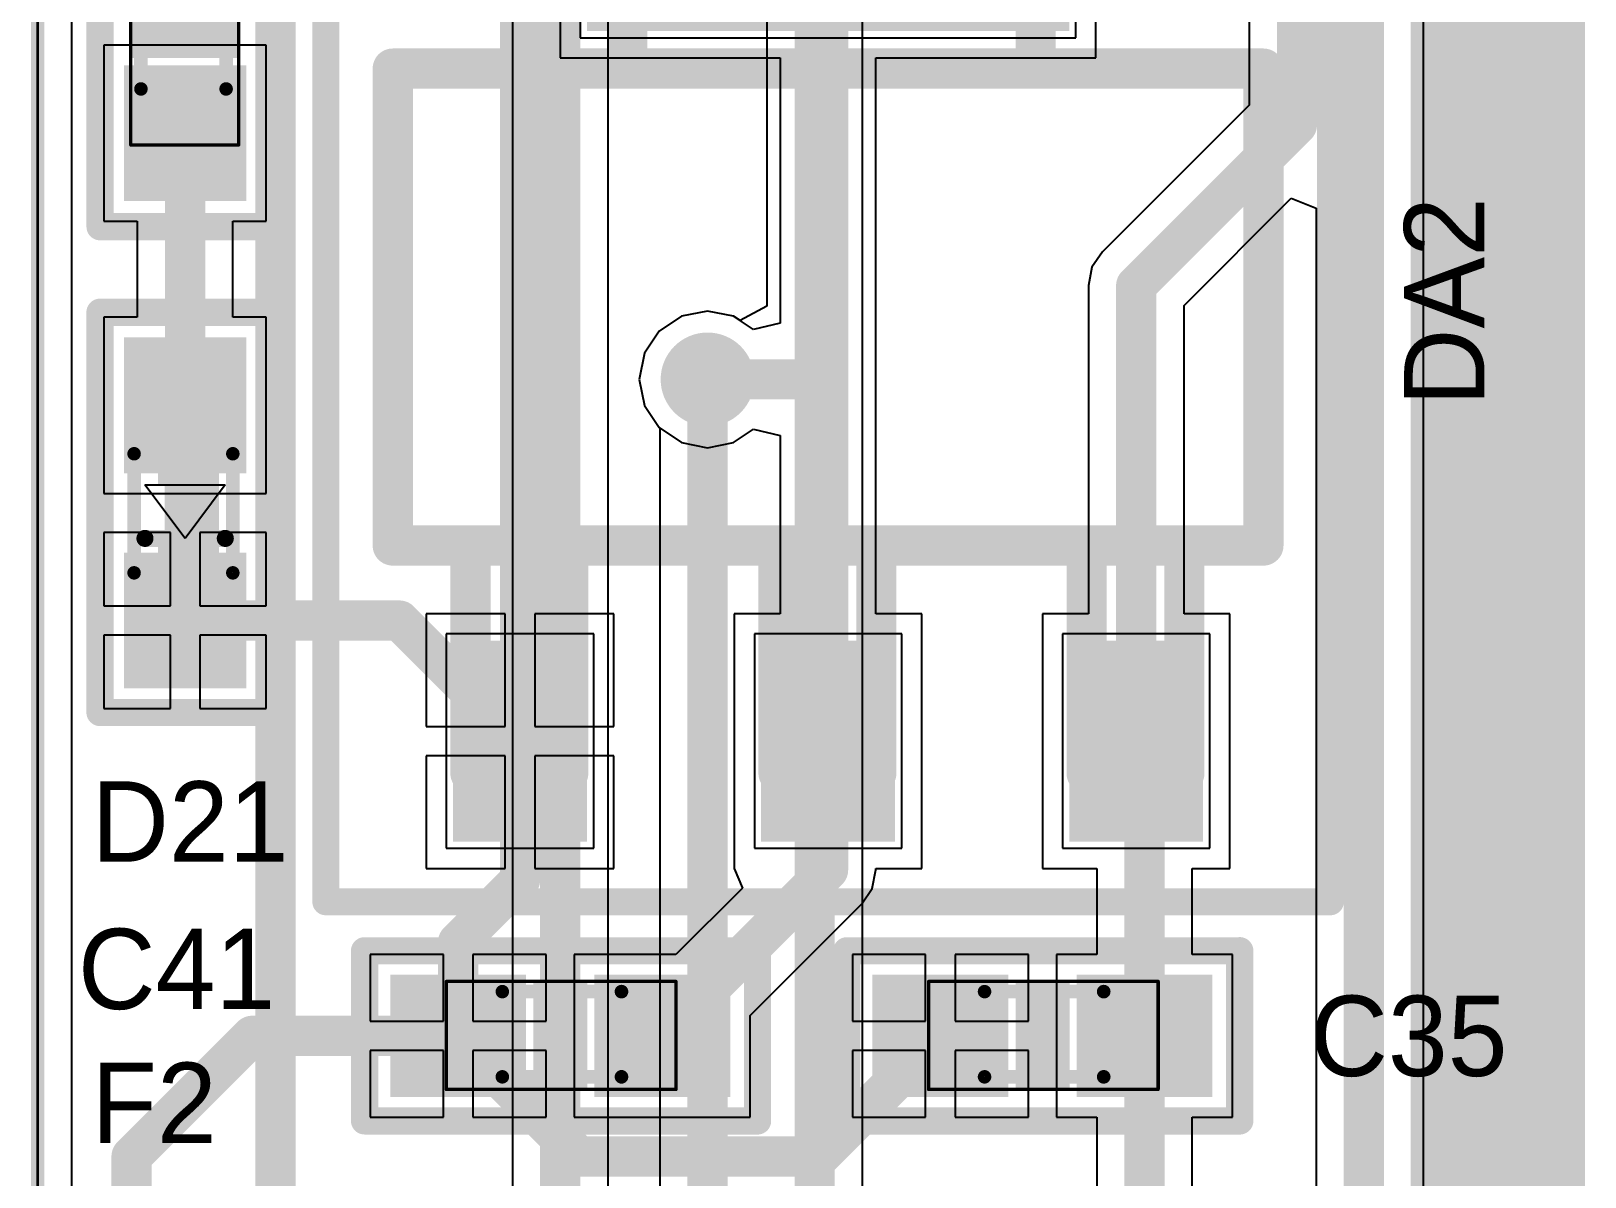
# Model space of a CAD drawing. Header units: millimetres. Extents: x 59 to 152, y 30 to 146.
# Drawn here: x 59.95 to 71.55, y 80.95 to 89.5 of the extents above; entities that cross this region are included whole.
import ezdxf

# ---------------------------------------------------------------- set-up
doc = ezdxf.new("R2010")
doc.units = ezdxf.units.MM
for name, color, linetype in [('BottomLayer', 5, 'Continuous'), ('BottomSolder', 6, 'Continuous'), ('KeepOutLayer', 6, 'Continuous'), ('Mechanical1', 6, 'Continuous'), ('Mechanical16', 56, 'Continuous'), ('Mechanical6', 56, 'Continuous'), ('MultiLayer', 9, 'Continuous'), ('TopLayer', 1, 'Continuous'), ('TopOverlay', 2, 'Continuous'), ('TopPaste', 8, 'Continuous'), ('TopSolder', 216, 'Continuous'), ('ViaHoleLayer', 16, 'Continuous')]:
    doc.layers.add(name, color=color, linetype=linetype)

# ---------------------------------------------------------------- blocks, each defined once
blk = doc.blocks.new('C0603_207')
at = {"layer": 'Mechanical16'}
for points, const_width in [([(-0.85, 0.406), (0.864, 0.406)], 0.0254), ([(-0.85, -0.4), (-0.85, 0.406)], 0.0254), ([(-0.432, 0.33), (0.457, 0.33)], 0.102), ([(0.864, -0.4), (0.864, 0.406)], 0.0254), ([(-0.432, -0.306), (0.457, -0.306)], 0.102), ([(-0.85, -0.4), (0.864, -0.4)], 0.0254)]:
    blk.add_lwpolyline(points, dxfattribs=dict(at, const_width=const_width))
for points, const_width in [([(-0.856, 0.406, 1), (-0.844, 0.406, 1)], 0.0127), ([(-0.856, 0.406, 1), (-0.844, 0.406, 1)], 0.0127), ([(-0.457, 0.33, 1), (-0.407, 0.33, 1)], 0.0508), ([(0.432, 0.33, 1), (0.483, 0.33, 1)], 0.0508), ([(0.857, 0.406, 1), (0.87, 0.406, 1)], 0.0127), ([(0.857, 0.406, 1), (0.87, 0.406, 1)], 0.0127), ([(-0.457, -0.306, 1), (-0.407, -0.306, 1)], 0.0508), ([(0.432, -0.306, 1), (0.483, -0.306, 1)], 0.0508), ([(-0.856, -0.4, 1), (-0.844, -0.4, 1)], 0.0127), ([(-0.856, -0.4, 1), (-0.844, -0.4, 1)], 0.0127), ([(0.857, -0.4, 1), (0.87, -0.4, 1)], 0.0127), ([(0.857, -0.4, 1), (0.87, -0.4, 1)], 0.0127)]:
    blk.add_lwpolyline(points, format="xyb", close=True, dxfattribs=dict(at, const_width=const_width))
for points in [[(-0.838, -0.4), (-0.432, -0.4), (-0.838, 0.406), (-0.432, 0.406)], [(0.432, -0.4), (0.838, -0.4), (0.432, 0.406), (0.838, 0.406)]]:
    blk.add_solid(points, dxfattribs=at)
at = {"layer": 'Mechanical6'}
blk.add_solid([(-0.2, -0.4), (0.203, -0.4), (-0.2, 0.406), (0.203, 0.406)], dxfattribs=at)
at = {"layer": 'TopLayer'}
for points in [[(-1.219, -0.406), (-0.305, -0.406), (-1.219, 0.406), (-0.305, 0.406)], [(0.305, -0.406), (1.219, -0.406), (0.305, 0.406), (1.219, 0.406)]]:
    blk.add_solid(points, dxfattribs=at)
at = {"layer": 'TopOverlay', "const_width": 0.203}
for points in [[(-1.46, 0.635), (1.473, 0.635)], [(-1.46, -0.635), (-1.46, 0.635)], [(1.473, -0.635), (1.473, 0.635)], [(-1.46, -0.635), (1.473, -0.635)]]:
    blk.add_lwpolyline(points, dxfattribs=at)
at = {"layer": 'TopOverlay', "const_width": 0.102}
for points in [[(-1.511, 0.635, 1), (-1.41, 0.635, 1)], [(-1.511, 0.635, 1), (-1.41, 0.635, 1)], [(1.422, 0.635, 1), (1.524, 0.635, 1)], [(1.422, 0.635, 1), (1.524, 0.635, 1)], [(-1.511, -0.635, 1), (-1.41, -0.635, 1)], [(-1.511, -0.635, 1), (-1.41, -0.635, 1)], [(1.422, -0.635, 1), (1.524, -0.635, 1)], [(1.422, -0.635, 1), (1.524, -0.635, 1)]]:
    blk.add_lwpolyline(points, format="xyb", close=True, dxfattribs=at)
at = {"layer": 'TopPaste'}
for points in [[(-1.219, -0.406), (-0.305, -0.406), (-1.219, 0.406), (-0.305, 0.406)], [(0.305, -0.406), (1.219, -0.406), (0.305, 0.406), (1.219, 0.406)]]:
    blk.add_solid(points, dxfattribs=at)
at = {"layer": 'TopSolder'}
for points in [[(-1.269, -0.456), (-0.255, -0.456), (-1.269, 0.456), (-0.255, 0.456)], [(0.255, -0.456), (1.269, -0.456), (0.255, 0.456), (1.269, 0.456)]]:
    blk.add_solid(points, dxfattribs=at)
blk = doc.blocks.new('C0603_213')
at = {"layer": 'Mechanical16'}
for points, const_width in [([(-0.85, 0.406), (0.864, 0.406)], 0.0254), ([(-0.85, -0.4), (-0.85, 0.406)], 0.0254), ([(-0.432, 0.33), (0.457, 0.33)], 0.102), ([(0.864, -0.4), (0.864, 0.406)], 0.0254), ([(-0.432, -0.306), (0.457, -0.306)], 0.102), ([(-0.85, -0.4), (0.864, -0.4)], 0.0254)]:
    blk.add_lwpolyline(points, dxfattribs=dict(at, const_width=const_width))
for points, const_width in [([(-0.856, 0.406, 1), (-0.844, 0.406, 1)], 0.0127), ([(-0.856, 0.406, 1), (-0.844, 0.406, 1)], 0.0127), ([(-0.457, 0.33, 1), (-0.407, 0.33, 1)], 0.0508), ([(0.432, 0.33, 1), (0.483, 0.33, 1)], 0.0508), ([(0.857, 0.406, 1), (0.87, 0.406, 1)], 0.0127), ([(0.857, 0.406, 1), (0.87, 0.406, 1)], 0.0127), ([(-0.457, -0.306, 1), (-0.407, -0.306, 1)], 0.0508), ([(0.432, -0.306, 1), (0.483, -0.306, 1)], 0.0508), ([(-0.856, -0.4, 1), (-0.844, -0.4, 1)], 0.0127), ([(-0.856, -0.4, 1), (-0.844, -0.4, 1)], 0.0127), ([(0.857, -0.4, 1), (0.87, -0.4, 1)], 0.0127), ([(0.857, -0.4, 1), (0.87, -0.4, 1)], 0.0127)]:
    blk.add_lwpolyline(points, format="xyb", close=True, dxfattribs=dict(at, const_width=const_width))
for points in [[(-0.838, -0.4), (-0.432, -0.4), (-0.838, 0.406), (-0.432, 0.406)], [(0.432, -0.4), (0.838, -0.4), (0.432, 0.406), (0.838, 0.406)]]:
    blk.add_solid(points, dxfattribs=at)
at = {"layer": 'Mechanical6'}
blk.add_solid([(-0.2, -0.4), (0.203, -0.4), (-0.2, 0.406), (0.203, 0.406)], dxfattribs=at)
at = {"layer": 'TopLayer'}
for points in [[(-1.219, -0.406), (-0.305, -0.406), (-1.219, 0.406), (-0.305, 0.406)], [(0.305, -0.406), (1.219, -0.406), (0.305, 0.406), (1.219, 0.406)]]:
    blk.add_solid(points, dxfattribs=at)
at = {"layer": 'TopOverlay', "const_width": 0.203}
for points in [[(-1.46, 0.635), (1.473, 0.635)], [(-1.46, -0.635), (-1.46, 0.635)], [(1.473, -0.635), (1.473, 0.635)], [(-1.46, -0.635), (1.473, -0.635)]]:
    blk.add_lwpolyline(points, dxfattribs=at)
at = {"layer": 'TopOverlay', "const_width": 0.102}
for points in [[(-1.511, 0.635, 1), (-1.41, 0.635, 1)], [(-1.511, 0.635, 1), (-1.41, 0.635, 1)], [(1.422, 0.635, 1), (1.524, 0.635, 1)], [(1.422, 0.635, 1), (1.524, 0.635, 1)], [(-1.511, -0.635, 1), (-1.41, -0.635, 1)], [(-1.511, -0.635, 1), (-1.41, -0.635, 1)], [(1.422, -0.635, 1), (1.524, -0.635, 1)], [(1.422, -0.635, 1), (1.524, -0.635, 1)]]:
    blk.add_lwpolyline(points, format="xyb", close=True, dxfattribs=at)
at = {"layer": 'TopPaste'}
for points in [[(-1.219, -0.406), (-0.305, -0.406), (-1.219, 0.406), (-0.305, 0.406)], [(0.305, -0.406), (1.219, -0.406), (0.305, 0.406), (1.219, 0.406)]]:
    blk.add_solid(points, dxfattribs=at)
at = {"layer": 'TopSolder'}
for points in [[(-1.269, -0.456), (-0.255, -0.456), (-1.269, 0.456), (-0.255, 0.456)], [(0.255, -0.456), (1.269, -0.456), (0.255, 0.456), (1.269, 0.456)]]:
    blk.add_solid(points, dxfattribs=at)
blk = doc.blocks.new('CHIP_LED0603_230')
at = {"layer": 'Mechanical16', "const_width": 0.102}
for points in [[(-0.356, 0.457), (-0.356, -0.432)], [(0.381, 0.457), (0.381, -0.432)]]:
    blk.add_lwpolyline(points, dxfattribs=at)
at = {"layer": 'Mechanical16', "const_width": 0.0508}
for points in [[(-0.381, 0.457, 1), (-0.331, 0.457, 1)], [(0.356, 0.457, 1), (0.406, 0.457, 1)], [(-0.381, -0.432, 1), (-0.331, -0.432, 1)], [(0.356, -0.432, 1), (0.406, -0.432, 1)]]:
    blk.add_lwpolyline(points, format="xyb", close=True, dxfattribs=at)
at = {"layer": 'Mechanical16'}
for points in [[(-0.203, 0.203), (0.203, 0.203), (-0.203, 1.067), (0.203, 1.067)], [(-0.203, -1.067), (0.203, -1.067), (-0.203, -0.203), (0.203, -0.203)]]:
    blk.add_solid(points, dxfattribs=at)
at = {"layer": 'Mechanical6'}
blk.add_solid([(-0.254, -0.4), (0.153, -0.4), (-0.254, 0.406), (0.153, 0.406)], dxfattribs=at)
at = {"layer": 'TopLayer'}
for points in [[(0.406, 0.356), (0.406, 1.27), (-0.406, 0.356), (-0.406, 1.27)], [(0.406, -1.251), (0.406, -0.337), (-0.406, -1.251), (-0.406, -0.337)]]:
    blk.add_solid(points, dxfattribs=at)
at = {"layer": 'TopOverlay'}
for p, q in [((-0.3, -0.2), (0, 0.2)), ((0, 0.2), (0.3, -0.2)), ((0.3, -0.2), (-0.3, -0.2))]:
    blk.add_line(p, q, dxfattribs=at)
for points, const_width in [([(0.635, 1.499), (-0.635, 1.499)], 0.203), ([(-0.635, 1.499), (-0.635, -1.488)], 0.203), ([(0.635, 1.499), (0.635, -1.488)], 0.203), ([(0.3, 0.2), (-0.3, 0.2)], 0.127), ([(0.635, -1.488), (-0.635, -1.488)], 0.203)]:
    blk.add_lwpolyline(points, dxfattribs=dict(at, const_width=const_width))
for points, const_width in [([(-0.686, 1.499, 1), (-0.584, 1.499, 1)], 0.102), ([(-0.686, 1.499, 1), (-0.584, 1.499, 1)], 0.102), ([(0.584, 1.499, 1), (0.686, 1.499, 1)], 0.102), ([(0.584, 1.499, 1), (0.686, 1.499, 1)], 0.102), ([(-0.332, 0.2, 1), (-0.268, 0.2, 1)], 0.0635), ([(0.268, 0.2, 1), (0.332, 0.2, 1)], 0.0635), ([(-0.686, -1.488, 1), (-0.584, -1.488, 1)], 0.102), ([(-0.686, -1.488, 1), (-0.584, -1.488, 1)], 0.102), ([(0.584, -1.488, 1), (0.686, -1.488, 1)], 0.102), ([(0.584, -1.488, 1), (0.686, -1.488, 1)], 0.102)]:
    blk.add_lwpolyline(points, format="xyb", close=True, dxfattribs=dict(at, const_width=const_width))
at = {"layer": 'TopPaste'}
for points in [[(0.406, 0.356), (0.406, 1.27), (-0.406, 0.356), (-0.406, 1.27)], [(0.406, -1.251), (0.406, -0.337), (-0.406, -1.251), (-0.406, -0.337)]]:
    blk.add_solid(points, dxfattribs=at)
at = {"layer": 'TopSolder'}
for points in [[(0.456, 0.306), (0.456, 1.32), (-0.456, 0.306), (-0.456, 1.32)], [(0.456, -1.301), (0.456, -0.287), (-0.456, -1.301), (-0.456, -0.287)]]:
    blk.add_solid(points, dxfattribs=at)
blk = doc.blocks.new('SOT223_232')
at = {"layer": 'Mechanical1', "const_width": 0.3}
for points in [[(0.8, 5.02), (0.8, 6.72)], [(0.8, 6.72), (3.85, 6.72)], [(3.85, 5.02), (3.85, 6.72)], [(-0.95, 5.02), (5.55, 5.02)], [(-0.95, 1.46), (-0.95, 5.02)], [(5.55, 1.46), (5.55, 5.02)], [(-0.95, 1.46), (5.55, 1.46)], [(-0.37, -0.24), (-0.37, 1.46)], [(-0.37, 1.46), (0, 1.46)], [(-0.01, 1.46), (0.36, 1.46)], [(0, 1.46), (2.3, 1.46)], [(0.36, -0.24), (0.36, 1.46)], [(1.93, -0.24), (1.93, 1.46)], [(1.93, 1.46), (2.3, 1.46)], [(2.29, 1.46), (2.66, 1.46)], [(2.3, 1.46), (4.6, 1.46)], [(2.66, -0.24), (2.66, 1.46)], [(4.23, -0.24), (4.23, 1.46)], [(4.23, 1.46), (4.6, 1.46)], [(4.59, 1.46), (4.96, 1.46)], [(4.96, -0.24), (4.96, 1.46)], [(-0.37, -0.24), (0.36, -0.24)], [(1.93, -0.24), (2.66, -0.24)], [(4.23, -0.24), (4.96, -0.24)]]:
    blk.add_lwpolyline(points, dxfattribs=at)
at = {"layer": 'Mechanical1', "const_width": 0.15}
for points in [[(0.725, 6.72, 1), (0.875, 6.72, 1)], [(0.725, 6.72, 1), (0.875, 6.72, 1)], [(3.775, 6.72, 1), (3.925, 6.72, 1)], [(3.775, 6.72, 1), (3.925, 6.72, 1)], [(-1.025, 5.02, 1), (-0.875, 5.02, 1)], [(-1.025, 5.02, 1), (-0.875, 5.02, 1)], [(0.725, 5.02, 1), (0.875, 5.02, 1)], [(3.775, 5.02, 1), (3.925, 5.02, 1)], [(5.475, 5.02, 1), (5.625, 5.02, 1)], [(5.475, 5.02, 1), (5.625, 5.02, 1)], [(-1.025, 1.46, 1), (-0.875, 1.46, 1)], [(-1.025, 1.46, 1), (-0.875, 1.46, 1)], [(-0.445, 1.46, 1), (-0.295, 1.46, 1)], [(-0.445, 1.46, 1), (-0.295, 1.46, 1)], [(-0.085, 1.46, 1), (0.065, 1.46, 1)], [(-0.075, 1.46, 1), (0.075, 1.46, 1)], [(-0.075, 1.46, 1), (0.075, 1.46, 1)], [(0.285, 1.46, 1), (0.435, 1.46, 1)], [(0.285, 1.46, 1), (0.435, 1.46, 1)], [(1.855, 1.46, 1), (2.005, 1.46, 1)], [(1.855, 1.46, 1), (2.005, 1.46, 1)], [(2.215, 1.46, 1), (2.365, 1.46, 1)], [(2.225, 1.46, 1), (2.375, 1.46, 1)], [(2.225, 1.46, 1), (2.375, 1.46, 1)], [(2.225, 1.46, 1), (2.375, 1.46, 1)], [(2.585, 1.46, 1), (2.735, 1.46, 1)], [(2.585, 1.46, 1), (2.735, 1.46, 1)], [(4.155, 1.46, 1), (4.305, 1.46, 1)], [(4.155, 1.46, 1), (4.305, 1.46, 1)], [(4.515, 1.46, 1), (4.665, 1.46, 1)], [(4.525, 1.46, 1), (4.675, 1.46, 1)], [(4.525, 1.46, 1), (4.675, 1.46, 1)], [(4.885, 1.46, 1), (5.035, 1.46, 1)], [(4.885, 1.46, 1), (5.035, 1.46, 1)], [(5.475, 1.46, 1), (5.625, 1.46, 1)], [(5.475, 1.46, 1), (5.625, 1.46, 1)], [(-0.445, -0.24, 1), (-0.295, -0.24, 1)], [(-0.445, -0.24, 1), (-0.295, -0.24, 1)], [(0.285, -0.24, 1), (0.435, -0.24, 1)], [(0.285, -0.24, 1), (0.435, -0.24, 1)], [(1.855, -0.24, 1), (2.005, -0.24, 1)], [(1.855, -0.24, 1), (2.005, -0.24, 1)], [(2.585, -0.24, 1), (2.735, -0.24, 1)], [(2.585, -0.24, 1), (2.735, -0.24, 1)], [(4.155, -0.24, 1), (4.305, -0.24, 1)], [(4.155, -0.24, 1), (4.305, -0.24, 1)], [(4.885, -0.24, 1), (5.035, -0.24, 1)], [(4.885, -0.24, 1), (5.035, -0.24, 1)]]:
    blk.add_lwpolyline(points, format="xyb", close=True, dxfattribs=at)
at = {"layer": 'TopLayer'}
for points in [[(4.1, 5.3), (4.1, 7.3), (0.5, 5.3), (0.5, 7.3)], [(-0.5, -0.75), (0.5, -0.75), (-0.5, 0.75), (0.5, 0.75)], [(1.8, -0.75), (2.8, -0.75), (1.8, 0.75), (2.8, 0.75)], [(4.1, -0.75), (5.1, -0.75), (4.1, 0.75), (5.1, 0.75)]]:
    blk.add_solid(points, dxfattribs=at)
at = {"layer": 'TopOverlay', "const_width": 0.2}
for points in [[(-1.45, 7.8), (6.05, 7.8)], [(-1.45, -1.2), (-1.45, 7.8)], [(6.05, -1.2), (6.05, 7.8)], [(-1.45, -1.2), (6.05, -1.2)]]:
    blk.add_lwpolyline(points, dxfattribs=at)
at = {"layer": 'TopOverlay', "const_width": 0.1}
for points in [[(-1.5, 7.8, 1), (-1.4, 7.8, 1)], [(-1.5, 7.8, 1), (-1.4, 7.8, 1)], [(6, 7.8, 1), (6.1, 7.8, 1)], [(6, 7.8, 1), (6.1, 7.8, 1)], [(-1.5, -1.2, 1), (-1.4, -1.2, 1)], [(-1.5, -1.2, 1), (-1.4, -1.2, 1)], [(6, -1.2, 1), (6.1, -1.2, 1)], [(6, -1.2, 1), (6.1, -1.2, 1)]]:
    blk.add_lwpolyline(points, format="xyb", close=True, dxfattribs=at)
at = {"layer": 'TopPaste'}
for points in [[(4.1, 5.3), (4.1, 7.3), (0.5, 5.3), (0.5, 7.3)], [(-0.5, -0.75), (0.5, -0.75), (-0.5, 0.75), (0.5, 0.75)], [(1.8, -0.75), (2.8, -0.75), (1.8, 0.75), (2.8, 0.75)], [(4.1, -0.75), (5.1, -0.75), (4.1, 0.75), (5.1, 0.75)]]:
    blk.add_solid(points, dxfattribs=at)
at = {"layer": 'TopSolder'}
for p, q in [((4.15, 7.35), (0.45, 7.35)), ((0.45, 7.35), (0.45, 5.25)), ((4.15, 5.25), (4.15, 7.35)), ((0.45, 5.25), (4.15, 5.25)), ((-0.55, 0.8), (-0.55, -0.8)), ((0.55, 0.8), (-0.55, 0.8)), ((0.55, -0.8), (0.55, 0.8)), ((1.75, 0.8), (1.75, -0.8)), ((2.85, 0.8), (1.75, 0.8)), ((2.85, -0.8), (2.85, 0.8)), ((4.05, 0.8), (4.05, -0.8)), ((5.15, 0.8), (4.05, 0.8)), ((5.15, -0.8), (5.15, 0.8)), ((-0.55, -0.8), (0.55, -0.8)), ((1.75, -0.8), (2.85, -0.8)), ((4.05, -0.8), (5.15, -0.8))]:
    blk.add_line(p, q, dxfattribs=at)
blk = doc.blocks.new('R0603_294')
at = {"layer": 'Mechanical16'}
for points, const_width in [([(-0.85, 0.406), (-0.85, -0.4)], 0.0254), ([(-0.85, 0.406), (0.864, 0.406)], 0.0254), ([(-0.432, 0.33), (0.457, 0.33)], 0.102), ([(0.864, 0.406), (0.864, -0.4)], 0.0254), ([(-0.432, -0.306), (0.457, -0.306)], 0.102), ([(-0.85, -0.4), (0.864, -0.4)], 0.0254)]:
    blk.add_lwpolyline(points, dxfattribs=dict(at, const_width=const_width))
for points, const_width in [([(-0.856, 0.406, 1), (-0.844, 0.406, 1)], 0.0127), ([(-0.856, 0.406, 1), (-0.844, 0.406, 1)], 0.0127), ([(-0.457, 0.33, 1), (-0.407, 0.33, 1)], 0.0508), ([(0.432, 0.33, 1), (0.483, 0.33, 1)], 0.0508), ([(0.857, 0.406, 1), (0.87, 0.406, 1)], 0.0127), ([(0.857, 0.406, 1), (0.87, 0.406, 1)], 0.0127), ([(-0.457, -0.306, 1), (-0.407, -0.306, 1)], 0.0508), ([(0.432, -0.306, 1), (0.483, -0.306, 1)], 0.0508), ([(-0.856, -0.4, 1), (-0.844, -0.4, 1)], 0.0127), ([(-0.856, -0.4, 1), (-0.844, -0.4, 1)], 0.0127), ([(0.857, -0.4, 1), (0.87, -0.4, 1)], 0.0127), ([(0.857, -0.4, 1), (0.87, -0.4, 1)], 0.0127)]:
    blk.add_lwpolyline(points, format="xyb", close=True, dxfattribs=dict(at, const_width=const_width))
for points in [[(-0.838, -0.4), (-0.431, -0.4), (-0.838, 0.406), (-0.431, 0.406)], [(0.432, -0.4), (0.839, -0.4), (0.432, 0.406), (0.839, 0.406)]]:
    blk.add_solid(points, dxfattribs=at)
at = {"layer": 'Mechanical6'}
blk.add_solid([(-0.2, -0.4), (0.203, -0.4), (-0.2, 0.406), (0.203, 0.406)], dxfattribs=at)
at = {"layer": 'TopLayer'}
for points in [[(-1.219, -0.406), (-0.305, -0.406), (-1.219, 0.406), (-0.305, 0.406)], [(0.305, -0.406), (1.219, -0.406), (0.305, 0.406), (1.219, 0.406)]]:
    blk.add_solid(points, dxfattribs=at)
at = {"layer": 'TopOverlay', "const_width": 0.203}
for points in [[(-1.46, 0.635), (-1.46, -0.635)], [(-1.46, 0.635), (1.473, 0.635)], [(1.473, 0.635), (1.473, -0.635)], [(-1.46, -0.635), (1.473, -0.635)]]:
    blk.add_lwpolyline(points, dxfattribs=at)
at = {"layer": 'TopOverlay', "const_width": 0.102}
for points in [[(-1.511, 0.635, 1), (-1.41, 0.635, 1)], [(-1.511, 0.635, 1), (-1.41, 0.635, 1)], [(1.422, 0.635, 1), (1.524, 0.635, 1)], [(1.422, 0.635, 1), (1.524, 0.635, 1)], [(-1.511, -0.635, 1), (-1.41, -0.635, 1)], [(-1.511, -0.635, 1), (-1.41, -0.635, 1)], [(1.422, -0.635, 1), (1.524, -0.635, 1)], [(1.422, -0.635, 1), (1.524, -0.635, 1)]]:
    blk.add_lwpolyline(points, format="xyb", close=True, dxfattribs=at)
at = {"layer": 'TopPaste'}
for points in [[(-1.219, -0.406), (-0.305, -0.406), (-1.219, 0.406), (-0.305, 0.406)], [(0.305, -0.406), (1.219, -0.406), (0.305, 0.406), (1.219, 0.406)]]:
    blk.add_solid(points, dxfattribs=at)
at = {"layer": 'TopSolder'}
for points in [[(-1.269, -0.456), (-0.255, -0.456), (-1.269, 0.456), (-0.255, 0.456)], [(0.255, -0.456), (1.269, -0.456), (0.255, 0.456), (1.269, 0.456)]]:
    blk.add_solid(points, dxfattribs=at)

msp = doc.modelspace()

# ---------------------------------------------------------------- linework, layer by layer
at = {"layer": 'BottomLayer'}
for p, q in [((60.255, 47.912), (60.255, 132.1)), ((63.543, 114.883), (63.543, 53.163)), ((64.257, 53.163), (64.257, 98.456)), ((66.157, 78.894), (66.157, 97.656)), ((65.443, 97.552), (65.443, 87.446)), ((70.343, 93.752), (70.343, 78.393)), ((64.805, 87.371), (64.64, 87.26)), ((65, 87.41), (64.805, 87.371)), ((65.195, 87.371), (65, 87.41)), ((65.243, 87.339), (65.195, 87.371)), ((65.443, 87.446), (65.243, 87.339)), ((64.64, 87.26), (64.529, 87.095)), ((64.529, 87.095), (64.49, 86.9)), ((64.49, 86.9), (64.529, 86.705)), ((64.529, 86.705), (64.64, 86.54)), ((64.64, 86.54), (64.643, 86.537)), ((64.643, 86.537), (64.643, 65.7))]:
    msp.add_line(p, q, dxfattribs=at)
at = {"layer": 'BottomLayer', "const_width": 0.3}
for points in [[(63.9, 52.8), (63.9, 123)], [(65.8, 73.9), (65.8, 97.7)], [(61.775, 67.675), (61.775, 95.5)], [(71.2, 78.6), (71.2, 94.107)], [(70.7, 78.393), (70.7, 93.9)], [(65, 65.7), (65, 86.9)]]:
    msp.add_lwpolyline(points, dxfattribs=at)
at = {"layer": 'BottomLayer'}
for points, const_width in [([(64.85, 86.9, 1), (65.15, 86.9, 1)], 0.3), ([(64.925, 86.9, 1), (65.075, 86.9, 1)], 0.15)]:
    msp.add_lwpolyline(points, format="xyb", close=True, dxfattribs=dict(at, const_width=const_width))
at = {"layer": 'BottomSolder', "const_width": 0.35}
msp.add_lwpolyline([(64.825, 86.9, 1), (65.175, 86.9, 1)], format="xyb", close=True, dxfattribs=at)
at = {"layer": 'KeepOutLayer', "const_width": 0.1}
msp.add_lwpolyline([(60, 40), (60, 140)], dxfattribs=at)
at = {"layer": 'Mechanical1', "const_width": 0.02}
msp.add_lwpolyline([(60, 40), (60, 140)], dxfattribs=at)
at = {"layer": 'MultiLayer', "const_width": 0.3}
msp.add_lwpolyline([(64.85, 86.9, 1), (65.15, 86.9, 1)], format="xyb", close=True, dxfattribs=at)
at = {"layer": 'TopLayer'}
for p, q in [((60.255, 77.797), (60.255, 97.454)), ((69.043, 92.288), (69.043, 88.948)), ((63.9, 91.7), (63.9, 89.3)), ((67.9, 89.3), (67.9, 91.7)), ((61.706, 89.395), (60.494, 89.395)), ((60.494, 89.395), (60.494, 88.081)), ((61.706, 88.081), (61.706, 89.395)), ((63.9, 89.3), (65.543, 89.3)), ((65.543, 89.3), (65.543, 87.32)), ((66.257, 86.9), (66.257, 89.3)), ((66.257, 89.3), (67.9, 89.3)), ((69.043, 88.948), (67.948, 87.852)), ((68.557, 87.452), (69.358, 88.254)), ((69.358, 88.254), (69.543, 88.177)), ((69.543, 88.177), (69.543, 77.997)), ((60.494, 88.081), (60.743, 88.081)), ((60.743, 88.081), (60.743, 87.364)), ((61.457, 87.364), (61.457, 88.081)), ((61.457, 88.081), (61.706, 88.081)), ((67.948, 87.852), (67.87, 87.737)), ((67.87, 87.737), (67.843, 87.6)), ((67.843, 87.6), (67.843, 85.15)), ((60.743, 87.364), (60.494, 87.364)), ((60.494, 87.364), (60.494, 86.049)), ((61.706, 87.364), (61.457, 87.364)), ((61.706, 86.049), (61.706, 87.364)), ((64.805, 87.371), (64.64, 87.26)), ((65, 87.41), (64.805, 87.371)), ((65.195, 87.371), (65, 87.41)), ((65.343, 87.272), (65.195, 87.371)), ((68.557, 85.15), (68.557, 87.452)), ((64.64, 87.26), (64.529, 87.095)), ((65.543, 87.32), (65.343, 87.272)), ((64.529, 87.095), (64.49, 86.9)), ((64.49, 86.9), (64.529, 86.705)), ((66.257, 85.15), (66.257, 86.9)), ((64.529, 86.705), (64.64, 86.54)), ((64.64, 86.54), (64.805, 86.429)), ((64.805, 86.429), (65, 86.39)), ((65, 86.39), (65.195, 86.429)), ((65.195, 86.429), (65.343, 86.528)), ((65.343, 86.528), (65.543, 86.48)), ((65.543, 86.48), (65.543, 85.15)), ((60.494, 86.049), (61.706, 86.049)), ((60.99, 85.757), (60.494, 85.757)), ((60.494, 85.757), (60.494, 85.21)), ((60.99, 85.21), (60.99, 85.757)), ((61.706, 85.757), (61.21, 85.757)), ((61.21, 85.757), (61.21, 85.21)), ((61.706, 85.21), (61.706, 85.757)), ((60.494, 85.21), (60.99, 85.21)), ((61.21, 85.21), (61.706, 85.21)), ((63.49, 85.15), (62.9, 85.15)), ((62.9, 85.15), (62.9, 84.31)), ((63.49, 84.31), (63.49, 85.15)), ((64.3, 85.15), (63.71, 85.15)), ((63.71, 85.15), (63.71, 84.31)), ((64.3, 84.31), (64.3, 85.15)), ((65.543, 85.15), (65.2, 85.15)), ((65.2, 85.15), (65.2, 83.25)), ((66.6, 85.15), (66.257, 85.15)), ((66.6, 83.25), (66.6, 85.15)), ((67.843, 85.15), (67.5, 85.15)), ((67.5, 85.15), (67.5, 83.25)), ((68.9, 85.15), (68.557, 85.15)), ((68.9, 83.25), (68.9, 85.15)), ((60.99, 84.99), (60.494, 84.99)), ((60.494, 84.99), (60.494, 84.443)), ((60.99, 84.443), (60.99, 84.99)), ((61.706, 84.99), (61.21, 84.99)), ((61.21, 84.99), (61.21, 84.443)), ((61.706, 84.443), (61.706, 84.99)), ((60.494, 84.443), (60.99, 84.443)), ((61.21, 84.443), (61.706, 84.443)), ((62.9, 84.31), (63.49, 84.31)), ((63.71, 84.31), (64.3, 84.31)), ((63.49, 84.09), (62.9, 84.09)), ((62.9, 84.09), (62.9, 83.25)), ((63.49, 83.25), (63.49, 84.09)), ((64.3, 84.09), (63.71, 84.09)), ((63.71, 84.09), (63.71, 83.25)), ((64.3, 83.25), (64.3, 84.09)), ((62.9, 83.25), (63.49, 83.25)), ((63.71, 83.25), (64.3, 83.25)), ((65.2, 83.25), (65.2, 83.25)), ((65.2, 83.25), (65.261, 83.103)), ((66.23, 83.101), (66.257, 83.238)), ((66.257, 83.238), (66.257, 83.25)), ((66.257, 83.25), (66.6, 83.25)), ((67.5, 83.25), (67.905, 83.25)), ((67.905, 83.25), (67.905, 82.606)), ((68.619, 82.606), (68.619, 83.25)), ((68.619, 83.25), (68.9, 83.25)), ((65.261, 83.103), (64.764, 82.606)), ((66.152, 82.986), (66.23, 83.101)), ((65.319, 82.153), (66.152, 82.986)), ((63.028, 82.606), (62.481, 82.606)), ((62.481, 82.606), (62.481, 82.11)), ((63.028, 82.11), (63.028, 82.606)), ((63.795, 82.606), (63.248, 82.606)), ((63.248, 82.606), (63.248, 82.11)), ((63.795, 82.11), (63.795, 82.606)), ((64.764, 82.606), (64.005, 82.606)), ((64.005, 82.606), (64.005, 81.394)), ((66.628, 82.606), (66.081, 82.606)), ((66.081, 82.606), (66.081, 82.11)), ((66.628, 82.11), (66.628, 82.606)), ((67.395, 82.606), (66.848, 82.606)), ((66.848, 82.606), (66.848, 82.11)), ((67.395, 82.11), (67.395, 82.606)), ((67.905, 82.606), (67.605, 82.606)), ((67.605, 82.606), (67.605, 81.394)), ((68.919, 82.606), (68.619, 82.606)), ((68.919, 81.394), (68.919, 82.606)), ((65.319, 81.394), (65.319, 82.153)), ((62.481, 82.11), (63.028, 82.11)), ((63.248, 82.11), (63.795, 82.11)), ((66.081, 82.11), (66.628, 82.11)), ((66.848, 82.11), (67.395, 82.11)), ((63.028, 81.89), (62.481, 81.89)), ((62.481, 81.89), (62.481, 81.394)), ((63.028, 81.394), (63.028, 81.89)), ((63.795, 81.89), (63.248, 81.89)), ((63.248, 81.89), (63.248, 81.394)), ((63.795, 81.394), (63.795, 81.89)), ((66.628, 81.89), (66.081, 81.89)), ((66.081, 81.89), (66.081, 81.394)), ((66.628, 81.394), (66.628, 81.89)), ((67.395, 81.89), (66.848, 81.89)), ((66.848, 81.89), (66.848, 81.394)), ((67.395, 81.394), (67.395, 81.89)), ((62.481, 81.394), (63.028, 81.394)), ((63.248, 81.394), (63.795, 81.394)), ((64.005, 81.394), (65.319, 81.394)), ((66.081, 81.394), (66.628, 81.394)), ((66.848, 81.394), (67.395, 81.394)), ((67.605, 81.394), (67.905, 81.394)), ((67.905, 81.394), (67.905, 80.45)), ((68.619, 80.45), (68.619, 81.394)), ((68.619, 81.394), (68.919, 81.394))]:
    msp.add_line(p, q, dxfattribs=at)
at = {"layer": 'TopLayer', "const_width": 0.3}
for points in [[(69.9, 74.865), (69.9, 107.3)], [(70.4, 74.658), (70.4, 103.814)], [(70.9, 74.451), (70.9, 103.607)], [(71.4, 74.244), (71.4, 103.4)], [(69.4, 88.8), (69.4, 94.8)], [(63.6, 84.2), (63.6, 91.3)], [(65.9, 86.9), (65.9, 90.5)], [(61.1, 86.707), (61.1, 88.738)], [(68.2, 87.6), (69.4, 88.8)], [(68.2, 84.2), (68.2, 87.6)], [(65, 86.9), (65.9, 86.9)], [(65.9, 84.2), (65.9, 86.9)], [(61.1, 85.1), (62.7, 85.1)], [(62.7, 85.1), (63.6, 84.2)], [(63.6, 83.162), (63.6, 84.2)], [(65.9, 83.238), (65.9, 84.2)], [(68.2, 84.2), (68.262, 84.138)], [(68.262, 82), (68.262, 84.138)], [(63.138, 82.7), (63.6, 83.162)], [(64.662, 82), (65.9, 83.238)], [(63.138, 82), (63.138, 82.7)], [(60.7, 81.1), (61.6, 82)], [(61.6, 82), (63.138, 82)], [(63.138, 82), (64.038, 81.1)], [(65.838, 81.1), (66.738, 82)], [(68.262, 79.812), (68.262, 82)], [(60.7, 77.596), (60.7, 81.1)], [(64.038, 81.1), (65.838, 81.1)]]:
    msp.add_lwpolyline(points, dxfattribs=at)
at = {"layer": 'TopLayer'}
for points, const_width in [([(61.025, 88.738, 1), (61.175, 88.738, 1)], 0.15), ([(69.325, 88.8, 1), (69.475, 88.8, 1)], 0.15), ([(69.325, 88.8, 1), (69.475, 88.8, 1)], 0.15), ([(68.125, 87.6, 1), (68.275, 87.6, 1)], 0.15), ([(68.125, 87.6, 1), (68.275, 87.6, 1)], 0.15), ([(64.85, 86.9, 1), (65.15, 86.9, 1)], 0.3), ([(64.925, 86.9, 1), (65.075, 86.9, 1)], 0.15), ([(65.825, 86.9, 1), (65.975, 86.9, 1)], 0.15), ([(65.825, 86.9, 1), (65.975, 86.9, 1)], 0.15), ([(65.825, 86.9, 1), (65.975, 86.9, 1)], 0.15), ([(61.025, 86.707, 1), (61.175, 86.707, 1)], 0.15), ([(61.025, 85.1, 1), (61.175, 85.1, 1)], 0.15), ([(62.625, 85.1, 1), (62.775, 85.1, 1)], 0.15), ([(62.625, 85.1, 1), (62.775, 85.1, 1)], 0.15), ([(63.525, 84.2, 1), (63.675, 84.2, 1)], 0.15), ([(63.525, 84.2, 1), (63.675, 84.2, 1)], 0.15), ([(63.525, 84.2, 1), (63.675, 84.2, 1)], 0.15), ([(65.825, 84.2, 1), (65.975, 84.2, 1)], 0.15), ([(65.825, 84.2, 1), (65.975, 84.2, 1)], 0.15), ([(68.125, 84.2, 1), (68.275, 84.2, 1)], 0.15), ([(68.125, 84.2, 1), (68.275, 84.2, 1)], 0.15), ([(68.187, 84.138, 1), (68.337, 84.138, 1)], 0.15), ([(68.187, 84.138, 1), (68.337, 84.138, 1)], 0.15), ([(63.525, 83.162, 1), (63.675, 83.162, 1)], 0.15), ([(63.525, 83.162, 1), (63.675, 83.162, 1)], 0.15), ([(65.825, 83.238, 1), (65.975, 83.238, 1)], 0.15), ([(65.825, 83.238, 1), (65.975, 83.238, 1)], 0.15), ([(63.063, 82.7, 1), (63.213, 82.7, 1)], 0.15), ([(63.063, 82.7, 1), (63.213, 82.7, 1)], 0.15), ([(61.525, 82, 1), (61.675, 82, 1)], 0.15), ([(61.525, 82, 1), (61.675, 82, 1)], 0.15), ([(63.063, 82, 1), (63.213, 82, 1)], 0.15), ([(63.063, 82, 1), (63.213, 82, 1)], 0.15), ([(63.063, 82, 1), (63.213, 82, 1)], 0.15), ([(64.587, 82, 1), (64.737, 82, 1)], 0.15), ([(66.663, 82, 1), (66.813, 82, 1)], 0.15), ([(68.187, 82, 1), (68.337, 82, 1)], 0.15), ([(68.187, 82, 1), (68.337, 82, 1)], 0.15), ([(60.625, 81.1, 1), (60.775, 81.1, 1)], 0.15), ([(60.625, 81.1, 1), (60.775, 81.1, 1)], 0.15), ([(63.963, 81.1, 1), (64.113, 81.1, 1)], 0.15), ([(63.963, 81.1, 1), (64.113, 81.1, 1)], 0.15), ([(65.763, 81.1, 1), (65.913, 81.1, 1)], 0.15), ([(65.763, 81.1, 1), (65.913, 81.1, 1)], 0.15)]:
    msp.add_lwpolyline(points, format="xyb", close=True, dxfattribs=dict(at, const_width=const_width))
at = {"layer": 'TopSolder', "const_width": 0.35}
msp.add_lwpolyline([(64.825, 86.9, 1), (65.175, 86.9, 1)], format="xyb", close=True, dxfattribs=at)
at = {"layer": 'ViaHoleLayer', "const_width": 0.15}
msp.add_lwpolyline([(64.925, 86.9, 1), (65.075, 86.9, 1)], format="xyb", close=True, dxfattribs=at)

# ---------------------------------------------------------------- block references
msp.add_blockref('SOT223_232', (63.6, 84.2))
for name, p, rotation in [('R0603_294', (61.1, 89.5), 90), ('CHIP_LED0603_230', (61.1, 85.913), 180), ('C0603_213', (63.9, 82), 360), ('C0603_207', (67.5, 82), 360)]:
    msp.add_blockref(name, p, dxfattribs=dict(rotation=rotation))

# ---------------------------------------------------------------- texts
at = {"layer": 'TopOverlay'}
msp.add_text('DA2', height=0.6, rotation=90, dxfattribs=at).set_placement((70.8, 86.7))
for s, p in [('D21', (60.4, 83.3)), ('C41', (60.3, 82.2)), ('C35', (69.5, 81.7)), ('F2', (60.4, 81.2))]:
    msp.add_text(s, height=0.6, dxfattribs=at).set_placement(p)

doc.saveas('drawing.dxf')
